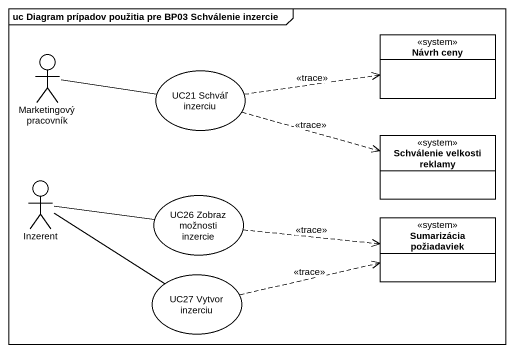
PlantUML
@startuml
mainframe uc Diagram prípadov použitia pre BP03 Schválenie inzercie
allowmixing
hide circle
hide empty members
class "Návrh ceny" as Návrh_ceny <<system>>
actor "Marketingový pracovník" as Marketingový_pracovník
usecase "UC21 Schváľ inzerciu" as UC21_Schváľ_inzerciu
class "Schválenie velkosti reklamy" as Schválenie_velkosti_reklamy <<system>>
actor Inzerent
usecase "UC26 Zobraz možnosti inzercie" as UC26_Zobraz_možnosti
class "Sumarizácia požiadaviek" as Sumarizácia_požiadaviek <<system>>
usecase "UC27 Vytvor inzerciu" as UC27_Vytvor_inzerciu
Marketingový_pracovník -right- UC21_Schváľ_inzerciu
UC21_Schváľ_inzerciu .right.> Návrh_ceny : <<trace>>
UC21_Schváľ_inzerciu .right.> Schválenie_velkosti_reklamy : <<trace>>
Inzerent -right- UC26_Zobraz_možnosti
Inzerent -right- UC27_Vytvor_inzerciu
UC26_Zobraz_možnosti .right.> Sumarizácia_požiadaviek : <<trace>>
UC27_Vytvor_inzerciu .right.> Sumarizácia_požiadaviek : <<trace>>
@enduml
